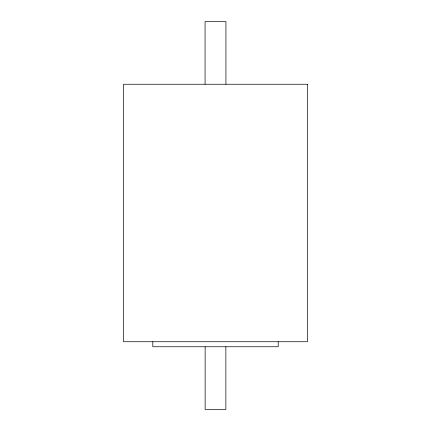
<?xml version="1.0" encoding="UTF-8"?>
<svg xmlns="http://www.w3.org/2000/svg" width="431" height="431" viewBox="0 0 431 431"><rect width="100%" height="100%" fill="white"/><g stroke="black" fill="none" stroke-linecap="round" stroke-linejoin="round"><path stroke-width="0.65" d="M278.2 341.735L278.2 346.75L152.8 346.75L152.8 341.735M225.925 84.25L225.925 21.55L205.075 21.55L205.075 84.25M225.866 346.75L225.866 409.45L205.134 409.45L205.134 346.75M307.459 84.25L123.541 84.25L123.541 341.735L307.459 341.735L307.459 84.25"/></g></svg>
